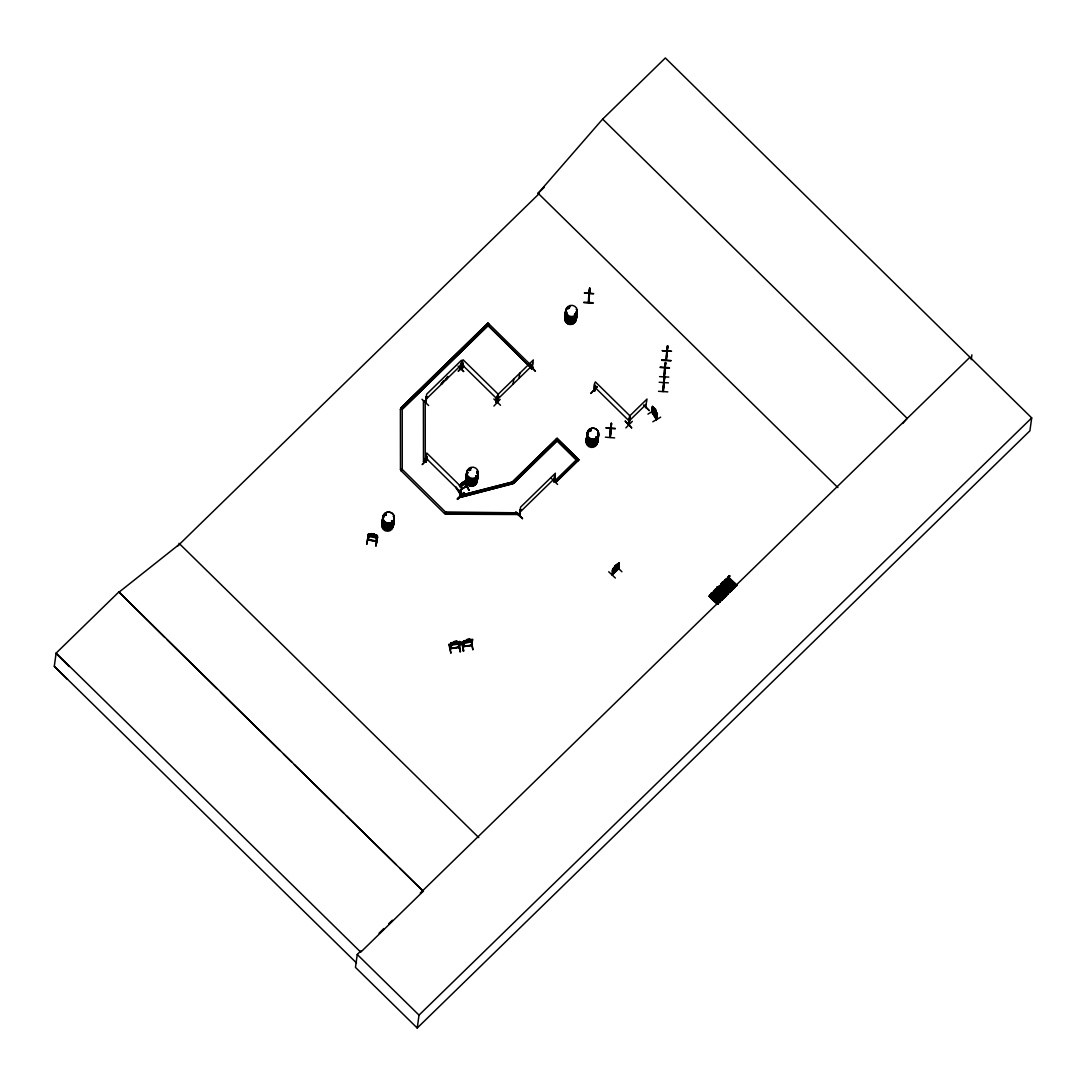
<?xml version="1.0" encoding="UTF-8"?>
<svg xmlns="http://www.w3.org/2000/svg" width="1086" height="1086" viewBox="0 0 1086 1086"><rect width="100%" height="100%" fill="white"/><g stroke="black" fill="none" stroke-linecap="round" stroke-linejoin="round"><path stroke-width="1.5" d="M666.519 356.289L667.266 347.411L667.021 349.013M589.06 295.636L588.951 296.926L589.196 293.668M610.468 431.576L610.495 430.599M663.614 385.679L663.641 384.715M664.673 369.932L664.646 370.896L665.039 368.113M589.576 288.048L588.707 298.243M611.146 423.078L610.441 429.364M664.347 377.914L664.279 377.195L664.347 377.982M665.392 363.131L665.324 362.412L664.605 368.005M667.306 347.289L666.967 350.466M662.297 350.724L671.528 351.28L662.311 350.656M589.182 293.111L589.467 289.636M610.902 424.789L610.753 428.142M664.103 380.046L664.17 378.77M665.134 365.263L665.216 364M606.042 428.074L615.26 428.834M661.713 359.846L670.944 360.498M666.085 359.941L666.763 350.927L666.94 354.593M667.13 351.769L667.768 346.067L666.112 359.751M668.406 382.856L659.175 382.272M664.822 368.208L665.691 362.778L664.035 376.842L665.134 370.788L664.754 371.575M661.686 360.321L670.917 360.905M593.078 302.722L583.834 302.193M588.313 302.288L588.924 293.464M588.748 302.139L589.956 288.414L589.576 289.202M605.404 437.183L614.622 437.902M610.264 437.169L610.508 428.305M610.631 431.441L610.576 432.255M610.821 429.146L611.513 423.445L610.183 437.441L610.956 431.468M658.537 391.299L667.781 391.883M668.813 377.1L659.569 376.625M660.207 367.489L669.438 368.168M663.56 382.788L662.989 391.625L664.089 382.177M663.505 387.403L664.279 377.195L663.587 383.317M664.551 372.62L665.08 364.109M663.777 385.544L663.722 386.358M662.989 391.313L664.659 377.561L664.279 378.349M593.024 303.306L583.806 302.655M610.766 428.698L610.264 436.653M664.904 370.027L664.795 371.29M663.872 384.811L663.424 387.77M425.345 461.306L426.282 461.984L426.92 456.758C420.906 461.523 430.124 462.704 423.472 461.577L423.404 401.114L425.21 401.128L425.291 461.428L423.472 461.577M461.686 368.303C465.46 355.651 459.622 368.982 462.31 368.656M463.233 363.457C462.093 375.417 461.319 363.674 463.07 359.737L497.985 394.014L496.831 402.322M460.043 495.08L460.613 495.637L459.867 494.985M496.017 402.105C497.605 385.91 497.524 408.227 496.207 401.494M628.794 423.811L628.97 424.762L630.274 416.169L595.359 381.892C592.114 387.607 595.033 397.042 595.522 385.611L594.694 385.258L595.522 385.611M594.137 390.132L594.612 390.892M628.767 424.694C631.319 403.015 628.685 431.291 628.522 423.893M664.876 367.163L665.053 365.181M663.831 381.946L664.008 379.964M610.753 426.377L611.011 424.789M385.001 514.343L385.381 515.28L386.154 514.818M391.503 521.185L392.168 520.886M476.252 476.374L475.6 475.736L476.279 476.428M476.415 475.953L475.682 475.872M569.132 307.867L568.345 307.311L568.222 308.397M569.335 307.908L568.277 308.777L567.964 307.555M574.453 314.261L575.213 313.84L575.213 314.696M574.765 314.003L575.091 314.75L574.643 313.922M574.562 314.465L575.213 314.058M589.426 430.3L590.322 431.169M590.255 431.183L590.594 430.382L590.635 431.237M595.82 437.142C597.544 435.649 596.01 439.015 596.187 436.83M67.454 679.374L54.3 666.275L56.133 653.107L118.849 591.965L423.404 891.402L399.689 868.121M164.8 637.523L118.849 591.965M366.756 544.208L368.263 535.303M368.154 535.792L368.412 533.986L377.371 535.574L376.679 541.547L367.774 539.837M368.507 540L367.57 539.946L368.507 534.013M368.48 540.19L369.267 534.638L368.385 534.801L369.267 534.638M371.521 533.66L371.331 535.724L374.127 536.212L374.507 534.176L371.521 533.66L374.507 534.176M372.104 533.891L373.896 534.203M375.878 541.262L376.543 535.914L377.358 536.063L376.543 535.914M375.851 541.452L376.747 541.004L367.76 540.027M375.987 545.837L377.534 536.837L375.932 545.742M367.828 539.579L376.666 541.032M377.276 535.561L377.141 537.271L376.041 537.801M401.019 470.672L444.649 513.678L445.939 512.28L517.425 512.782L445.912 512.443L402.295 469.437L401.005 470.835L402.268 469.6L402.214 409.137L400.395 409.286L402.187 409.286L489.243 324.429L402.187 409.286L400.938 407.874L487.994 323.017L532.914 367.122L531.624 368.521L488.008 325.501L531.651 368.358L532.914 367.122M400.938 407.874L487.994 323.017M400.476 469.586L402.295 469.437L400.476 469.586L400.408 409.123M421.979 399.268L428.644 405.512M426.594 396.499L426.174 401.901L425.522 402.472L426.594 396.499L425.223 402.309L426.174 401.82M460.328 368.439C458.659 370.693 463.328 363.226 461.496 360.226L426.676 394.164L425.454 402.539L425.888 401.589M360.891 950.942L357.253 954.485L355.475 967.395L417.228 1028.021L1029.908 430.816L1031.7 417.906L665.351 57.979L602.635 119.107L538.113 193.281L538.819 193.987L177.317 546.367M426.051 462.215L426.92 456.758M458.496 371.168L463.939 365.914L458.156 370.95M460.831 363.131L459.69 369.172M458.116 366.104L463.681 371.439M445.925 514.207L517.452 514.384L445.925 514.207L445.939 512.28L444.649 513.678M457.287 498.936L464.089 492.935L457.6 499.343M459.622 490.356L458.631 490.763M459.745 495.216L460.328 495.922L459.663 495.012M460.274 495.718L460.654 489.881L459.772 495.65L512.28 482.143L557.091 438.31L578.919 459.731L555.856 482.347L554.607 480.935L555.856 482.347M464.116 484.437L464.686 481.288L462.066 482.768L460.586 485.551L464.197 483.827L465.718 481.342L464.455 481.912M512.768 483.677L460.233 497.361L512.768 483.677L512.293 481.98L557.091 438.31M460.369 495.908L461.686 487.329L426.771 453.038L425.658 461.088M461.713 485.89L462.147 482.741M462.568 482.578L464.102 481.641M461.075 494.7L456.134 487.112M464.604 481.926L464.632 481.207M463.749 492.487L457.342 499.085L464.102 492.949M466.328 481.397L465.527 486.609L466.491 486.447L465.704 486.881L467.048 480.962L466.532 486.474L460.817 489.813M459.378 485.184L467.143 480.596L466.328 486.134L460.64 489.542M467.007 480.569L466.03 483.406L459.989 487.071M469.043 489.99L464.876 483.541L468.989 489.949M449.305 644.202L450.907 653.215L448.898 644.351M458.604 644.093L451.559 645.125C449.821 645.084 450.527 642.369 451.98 642.573M450.961 642.953L450.161 648.912L451.152 648.247M450.323 648.736L459.31 647.256M451.749 643.292L450.921 643.428L451.749 643.292L451.016 648.641M454.07 641.622L453.785 643.659L456.568 643.211L456.962 641.134L453.962 641.622L452.292 643.889L458.075 642.966L458.238 641.785L456.88 641.867M458.238 647.12C458.618 649.699 461.808 641.514 459.025 642.125L458.387 647.623M459.731 641.541L458.523 644.093M493.858 398.983L500.497 405.254M458.971 642.736L460.097 651.641M462.161 642.138L463.695 651.166L461.686 642.301M496.248 401.739L496.655 402.431M496.18 401.684L496.954 396.58M462.921 646.36L472.043 645.451M471.256 645.613L472.614 639.464L463.641 640.903C462.12 645.505 469.261 641.527 471.378 642.043L472.396 641.256M463.803 646.591L462.989 646.903L463.736 640.889M463.179 646.74L472.003 645.301M497.755 401.223L497.144 401.942L498.447 396.241L497.822 401.155M497.361 402.295L498.528 393.906L533.348 359.955L531.746 368.846M464.523 641.242L463.708 641.364L464.523 641.242L463.817 646.632M498.447 396.241L497.985 401.481M464.577 641.554L463.939 646.197M463.233 651.233L462.093 642.152M466.844 639.573L466.573 641.595L469.356 641.147C471.976 636.925 462.568 641.066 469.763 639.179M466.871 639.668L465.079 641.84L470.849 640.916L471.025 639.722L469.641 639.111M417.228 1028.021L419.02 1015.125L1031.7 417.906M472.301 641.269L472.519 639.491L471.718 639.491M472.817 649.699L471.27 640.672L472.885 649.591M513.054 384.213L513.773 379.041M519.04 378.376L519.76 373.204M460.233 497.361L459.785 495.501L512.293 481.98L512.741 483.84M528.909 364.747L535.439 371.276L531.38 366.674M513.542 483.392L557.104 440.794L513.542 483.392L512.293 481.98M531.312 368.683L531.869 365.113M531.543 368.901L532.683 362.873M531.991 367.855L531.38 368.616L532.452 364.529M515.959 512.09L522.447 518.66M519.665 514.452L519.407 515.524L520.493 509.483L519.217 514.9M520.004 514.995L519.189 515.226L520.493 509.483M550.955 477.989L557.58 484.41M553.819 481.885L554.376 476.917C556.29 474.406 552.462 484.207 553.901 481.084M554.349 481.329L555.394 473.197L520.574 507.135L519.542 515.226M589.236 294.184L589.684 288.061M589.006 295.066L589.956 288.414M588.761 301.691L589.386 296.437M576.354 459.88L554.593 481.098M597.286 386.928L590.784 393.444L596.933 386.697M610.576 430.097L611.513 423.445M609.816 437.264L610.631 431.875M625.889 427.87L632.337 421.341M629.025 418.952C630.572 417.581 626.812 425.603 629.147 424.287M613.454 568.222C627.179 556.303 608.622 569.512 612.952 571.969L618.626 565.792M612.816 569.2L612.07 574.413M614.717 568.032L612.993 569.797L612.3 574.779M617.798 565.236L613.346 568.996L612.708 574.1M612.857 574.521L613.821 568.087L614.92 566.824M615.07 566.254L614.852 566.878M615.341 565.344L621.898 571.765M616.984 564.788L616.481 567.53L613.536 570.476L615.043 568.331L613.807 568.942L615.531 567.72M617.853 569.078L619.156 563.349L618.762 568.48M618.029 569.186L619.101 562.928L618.436 568.507L612.042 574.738L618.423 568.317M645.532 407.684L647.012 399.051L629.595 416.033L628.414 424.11M647.948 414.146L655.74 409.313M643.835 405.187L649.292 410.63L643.984 405.119M657.152 415.639L656.392 415.368C650.908 414.037 653.31 398.06 651.763 412.083L656.609 419.59L657.397 413.929L652.482 406.408M656.501 418.517L656.881 419.427L652.062 411.784L652.781 406.626L652.523 412.3M652.523 412.191L652.781 406.626M653.826 411.336L654.301 408.024L655.903 410.549L655.32 413.685M652.822 421.762L660.668 417.146M654.491 408.92L655.482 410.223M654.206 408.648L653.338 407.752L653.908 410.712L656.283 413.834L655.822 410.589M656.826 413.644C658.211 413.169 655.374 416.956 656.039 418.857M657.098 413.481L656.514 418.68M656.555 419.508L656.854 412.816M666.628 351.294L667.496 345.715L667.374 346.42M666.872 352.719L667.768 346.067M664.754 369.416L665.691 362.778M666.6 359.181L667.266 354.09M665.134 370.788L664.442 376.774M663.709 384.2L664.659 377.561M664.089 385.571L663.397 391.272M711.113 593.241L710.855 594.802C709.185 596.051 711.574 592.997 710.298 595.264M710.19 595.467L710.801 594.327L719.299 602.621M711.479 594.015C709.457 594.001 719.203 599.16 719.991 601.929M712.348 592.725L711.086 593.485M712.538 595.291L710.583 597.096M721.986 600.042L713.638 591.992C710.04 593.743 722.285 596.974 721.851 600.151M713.923 591.558L714.629 589.902M714.466 593.295L716.421 591.544M715.362 590.255L723.71 598.305M710.488 596.404L715.24 590.16M724.376 597.734L715.701 588.721M724.946 597.151L716.339 589.128L714.303 592.861L715.185 590.39M717.914 586.603C718.756 593.92 711.303 577.616 726.059 596.038M715.755 602.268L717.914 600.124M717.547 590.295L719.502 588.544M726.792 595.304L718.321 587.146L726.52 595.576M719.434 585.87L717.683 586.969M716.964 603.477L719.122 601.332M719.584 586.196L728 594.191M728.149 594.028L719.964 585.598L728.421 593.77M721.335 584.268L720.629 585.3L721.226 584.159L729.724 592.454M722.149 582.598L720.941 584.96L721.226 584.159M721.28 584.635L721.416 583.236M719.475 598.685L721.62 596.54M721.756 583.956L730.416 591.761M722.244 582.327L723.398 582.15L720.914 586.236L720.737 584.499L721.416 585.354M720.683 599.852L722.842 597.667M722.964 585.123L720.982 587.146L723.127 585.001M724.769 579.965L723.982 582.028L724.688 580.996M722.557 595.685L724.715 593.499M725.081 580.779L733.647 588.598M725.272 580.562L733.783 588.49M723.765 596.852L725.923 594.707M726.33 581.852L724.362 583.657M736.349 586.006C735.127 581.105 724.919 578.2 727.959 577.806M728.041 578.906L727.932 576.978L727.484 577.928M726.195 592.101L728.339 589.956M727.769 580.481L729.751 578.553M728.38 577.508L736.77 585.585L729.466 578.824M727.403 593.268L729.561 591.123M729.534 588.87L731.692 586.725M730.756 590.037L732.901 587.893M732.806 585.653L734.964 583.508M734.014 586.861L736.172 584.675M902.778 423.499L907.258 418.164M969.934 357.267L420.268 893.059M971.223 359.67L971.889 354.864M369.091 536.606L376.109 537.841M369.498 533.959L376.435 535.276M371.412 534.393L370 534.285L369.837 535.466L375.62 536.484L375.783 535.289L374.426 534.814M377.371 535.574L376.394 535.289M375.919 545.851L377.534 536.837M725.706 581.539L728.57 577.155L737.041 585.313M727.539 579.788L729.602 576.49L727.634 579.87L727.851 577.711M651.817 411.757L652.17 412.395M652.51 412.476L652.197 411.811M710.108 594.992L710.583 596.485M721.294 600.734L712.878 592.739L713.244 592.128M716.936 588.612L717.615 587.431L717.004 588.544M723.928 581.553L733.036 589.223L724.579 580.888L723.982 582.028M724.783 580.168L725.855 578.987M735.317 587.051C734.109 583.711 724.756 579.666 726.792 578.947M729.928 575.607L729.602 576.49M717.262 601.101L717.276 602.431L717.927 601.264M724.729 594.666C722.068 594.056 725.285 597.3 724.729 594.639M391.503 520.927L392.25 520.628M468.921 469.369L469.016 470.496L470.265 469.939M468.935 469.817L469.641 470.265L470.007 469.369M567.639 307.691L568.738 307.08L569.403 307.935M590.675 430.993L589.277 431.346M719.258 602.662L710.38 594.585M714.982 591.558L714.9 590.703M721.172 584.865L721.606 585.082M724.511 581.363L724.824 581.96M724.824 581.58L724.077 581.281M727.769 578.173L727.892 578.349M710.746 594.707L711.262 595.345M618.477 565.792L617.812 567.014M618.138 566.01L618.939 564.693M450.147 648.532L459.229 647.134L450.31 648.288M664.646 367.652L664.035 376.53M717.561 588.354L717.384 589.861L719.502 586.073M715.62 588.951L714.602 589.983M618.626 568.833L612.287 574.861M714.099 590.96L722.977 599.038L714.52 590.703M443.468 381.376L441.69 383.996L443.631 380.507M447.704 377.249L445.925 379.856L447.337 376.883M442.857 382.408L443.984 380.86M445.029 380.019L446.821 378.444M447.093 378.281C448.599 376.516 446.047 379.503 447.866 376.38M712.552 593.105L712.973 592.318L721.715 600.314M716.258 589.481L716.692 588.693M731.367 590.92L723.127 582.53L731.733 590.553M386.087 514.954L385.014 514.791M386.168 515.334L386.087 514.343M568.195 308.397L569.05 308.18M470.333 469.519L469.233 468.894L468.595 469.966M469.03 469.233L469.071 470.116M470.021 469.98L469.328 470.197M589.277 430.205L589.236 431.413M595.97 441.323L595.983 441.255A5.851 5.715 7.9 0 0 597.612 433.626A5.769 5.634 7.9 0 1 595.888 440.943L596.01 441.065A5.851 5.715 7.9 0 1 588.096 440.047A5.851 5.715 7.9 0 1 588.422 432.323A5.769 5.634 7.9 0 0 588.164 439.911A5.769 5.634 7.9 0 0 595.888 440.943L596.01 440.997A5.851 5.715 7.9 0 0 597.626 433.545M596.2 441.445L595.318 441.445M465.962 483.419L466.912 482.293M613.237 569.376C610.346 572.58 620.581 562.222 618.219 564.544M718.267 603.667C707.882 591.951 705.371 594.341 717.574 604.359M713.638 591.992L713.054 592.549L721.525 600.504M720.004 585.788L728.706 593.499L720.317 585.49L717.289 589.766L717.222 588.408M727.987 577.969L736.579 585.775M728.258 576.707L729.127 575.811M709.185 596.336L709.905 595.63M715.986 589.712L716.719 588.979L725.068 597.042M716.679 589.019L716.136 589.535L718.403 587.282M722.977 582.91C724.023 580.073 728.815 590.852 731.597 590.689M515.592 512.538L522.529 518.592L515.918 512.144M608.73 571.779L615.368 578.037M614.69 568.25L616.672 566.281L614.717 568.222M711.52 593.784L709.334 596.146L717.805 604.128M716.339 589.128L724.796 597.314M718.321 587.146L726.656 595.413M719.76 585.978L721.946 583.616M725.299 580.345L723.276 582.598M728.53 577.385L726.385 579.53L734.774 587.567M714.208 592.78L715.647 591.354M426.825 396.729L426.011 397.082M463.586 371.534L459.527 366.946M427.26 458.916L422.183 464.591L427.612 459.147M498.678 396.471L497.863 396.824M497.388 402.105L498.053 401.372M493.913 406.055L500.13 399.376M460.654 489.881L461.021 490.682M520.723 509.701L519.909 510.053M554.729 476.116L554.376 476.917M544.14 187.403L538.018 193.362L538.737 194.068M448.219 376.733L446.821 378.634M425.956 399.336L460.776 365.385M497.809 399.064L532.629 365.127M519.855 512.307L554.674 478.356M555.883 482.184L578.919 459.731M628.875 421.192L646.292 404.223M617.147 564.218L614.934 566.24L614.527 569.431L617.228 566.783L615.925 567.449M613.346 568.996L612.993 569.797M619.387 563.566L618.572 563.919M379.068 933.227L383.915 928.503M388.761 923.765L392.399 920.222M423.459 891.022L360.742 952.15L56.133 653.107M728.679 576.055L729.181 575.607M722.054 582.503L722.747 582.001M724.837 580.996L733.362 588.911M721.742 584.037L730.104 592.087L721.783 583.779M723.67 582.218L732.059 590.227M721.62 584.173L729.955 592.223M714.778 590.811L723.29 598.725M616.699 566.064L617.73 565.222M616.916 564.883L617.961 564.041L617.567 566.417L613.468 570.489M118.795 592.345L179.733 544.018M458.509 643.984L459.609 643.319M731.57 588.924L731.407 587.662L730.892 588.924M720.819 597.544L720.995 598.807L721.498 597.531M385.231 514.112L386.019 514.452M589.236 430.178L590.309 430.042M726.548 579.408L735.005 587.363L726.317 578.974M716.136 589.522L724.606 597.504M711.221 594.3L719.57 602.35M709.497 596.038L717.995 603.938L709.362 595.929M459.283 647.31L459.826 641.514L451.966 642.654M455.767 487.329L460.681 495.026M618.409 563.417L619.169 562.996M460.369 484.492L467.061 480.65M461.862 484.763L464.265 483.311M652.659 409.517L657.098 415.544M466.505 481.668L467.211 481.234M468.935 490.071L465.27 483.392M445.545 379.353L446.55 378.797M442.586 382.761L443.02 381.987M442.586 382.584L440.794 384.145M731.584 588.884L730.892 588.884M720.805 597.571L721.498 597.571M385.096 513.95L386.317 514.275M385.964 515.402L384.96 515.266M463.016 646.496L471.976 645.043M464.754 640.604L463.641 640.903M454.084 641.717L456.867 641.269M453.948 642.464L456.744 642.016M466.736 640.414L469.519 639.966M459.894 642.301L459.025 642.125M460.518 651.668L458.55 642.722L460.03 651.763M717.262 601.128L718.036 601.44M613.21 570.802L612.504 570.965M594.205 390.2L594.884 390.784M660.247 367.014L669.465 367.692M610.861 426.336L610.386 433.667M606.069 427.694L615.287 428.373M727.864 590.947L728.367 592.087L727.213 591.748M368.385 535.344L366.81 544.249M469.043 470.414L469.247 470.51A5.769 5.634 7.9 0 1 470.645 470.021M450.622 644.663L451.654 645.193M462.052 368.045L462.514 368.33M734.828 584.539C736.023 587.146 732.086 584.282 734.964 584.675M734.625 587.743L726.235 579.585L724.281 582.965L724.213 581.607L724.362 583.06M725.109 580.684L733.498 588.775M723.317 582.327L731.788 590.499M719.787 585.761L728.285 593.92M717.86 587.784L726.371 595.725M717.602 587.702L726.1 595.997M715.063 590.322L723.575 598.413M715.05 590.499L723.439 598.576M719.855 602.038L711.357 593.947L719.719 602.201M602.635 119.107L907.217 418.395M538.113 193.281L837.89 487.573M594.639 387.064L629.554 421.341M557.077 438.472L578.892 459.894M462.351 364.91L497.279 399.186M426.051 458.211L460.966 492.487M179.014 543.312L478.79 837.618M167.217 639.898L216.861 688.633M220.499 692.189L279.821 750.44M283.46 754.01L291.93 762.331M294.347 764.707L343.99 813.441M346.42 815.817L396.064 864.551M357.253 954.485L419.02 1015.125M54.3 666.275L356.507 962.956M56.078 653.473L69.233 666.573M652.129 412.422L656.514 419.576M654.139 409.028L655.645 411.377M653.976 410.209L655.482 412.571M652.333 408.051L652.7 409.558M517.438 512.619L517.425 514.547M477.134 472.681A5.769 5.634 7.9 0 1 472.152 481.125A5.769 5.634 7.9 0 1 467.143 472.641A5.851 5.715 7.9 0 0 472.166 481.112A5.851 5.715 7.9 0 0 477.216 472.559M467.292 471.012A5.851 5.715 7.9 0 0 472.369 479.618A5.769 5.634 7.9 0 0 477.365 471.025A5.851 5.715 7.9 0 1 472.356 479.7A5.851 5.715 7.9 0 1 467.279 471.093A5.769 5.634 7.9 0 0 472.383 479.455A5.851 5.715 7.9 0 0 477.419 471.066M468.283 469.804A5.769 5.634 7.9 0 1 470.876 468.365A5.851 5.715 7.9 0 0 468.215 469.831A5.851 5.715 7.9 0 1 470.835 468.446M469.22 470.428A5.851 5.715 7.9 0 1 470.632 469.858A5.769 5.634 7.9 0 0 469.288 470.347M477.161 472.451A5.769 5.634 7.9 0 1 472.179 480.881A5.769 5.634 7.9 0 1 467.17 472.396M477.338 471.256A5.769 5.634 7.9 0 1 472.342 479.7A5.769 5.634 7.9 0 1 467.347 471.215M468.256 470.048A5.769 5.634 7.9 0 1 470.835 468.595M477.528 475.166A5.729 5.606 7.9 0 1 471.989 482.198A5.729 5.606 7.9 0 1 466.451 475.111M467.021 473.767A5.729 5.606 7.9 0 1 467.93 472.614M477.487 475.383A5.729 5.606 7.9 0 1 471.962 482.415A5.729 5.606 7.9 0 1 466.423 475.329M466.994 473.971A5.729 5.606 7.9 0 1 467.903 472.817M477.243 478.003A5.851 5.715 7.9 0 1 470.835 485.13A5.851 5.715 7.9 0 1 466.518 476.578M477.351 476.686A5.769 5.634 7.9 0 1 471.786 483.759A5.769 5.634 7.9 0 1 466.206 476.632M477.378 479.333A5.769 5.634 7.9 0 1 470.129 484.75A5.769 5.634 7.9 0 1 466.613 476.455M477.148 481.03A5.769 5.634 7.9 0 1 466.586 482.333M466.016 480.976A5.769 5.634 7.9 0 1 466.586 476.7M465.894 482.075A5.729 5.606 7.9 0 1 466.451 477.826A5.742 5.62 7.9 0 0 465.867 482.157M477.446 476.51A5.851 5.715 7.9 0 1 471.813 483.677A5.851 5.715 7.9 0 1 466.152 476.455M477.378 476.442A5.769 5.634 7.9 0 1 471.813 483.514A5.769 5.634 7.9 0 1 466.233 476.387M477.433 476.578A5.851 5.715 7.9 0 1 471.039 483.704A5.851 5.715 7.9 0 1 466.722 475.152M383.168 517.411A5.851 5.715 7.9 0 1 384.105 516.23A5.769 5.634 7.9 0 0 383.249 517.37M393.404 516.23A5.769 5.634 7.9 0 1 391.734 523.669A5.769 5.634 7.9 0 1 383.996 522.637A5.769 5.634 7.9 0 1 384.335 515.022M393.824 518.782A5.769 5.634 7.9 0 1 388.259 525.855A5.769 5.634 7.9 0 1 382.679 518.728A5.851 5.715 7.9 0 0 388.245 526.018A5.851 5.715 7.9 0 0 393.879 518.918A5.851 5.715 7.9 0 1 388.245 526.018A5.769 5.634 7.9 0 1 382.639 518.972A5.851 5.715 7.9 0 0 388.231 526.099A5.769 5.634 7.9 0 0 393.784 519.027M384.132 516.447A5.769 5.634 7.9 0 0 383.222 517.615A5.851 5.715 7.9 0 1 384.091 516.312M393.594 520.14A5.729 5.606 7.9 0 1 387.322 527.117A5.729 5.606 7.9 0 1 383.1 518.741M384.295 514.805A5.851 5.715 7.9 0 0 383.969 522.529A5.851 5.715 7.9 0 0 391.802 523.574A5.851 5.715 7.9 0 0 393.499 516.04A5.769 5.634 7.9 0 1 388.462 524.429A5.769 5.634 7.9 0 1 383.453 515.945M393.621 523.113A5.769 5.634 7.9 0 1 386.372 528.529A5.769 5.634 7.9 0 1 382.856 520.248M393.254 522.841A5.769 5.634 7.9 0 1 386.942 529.873A5.769 5.634 7.9 0 1 382.693 521.429A5.851 5.715 7.9 0 0 386.915 530.022A5.769 5.634 7.9 0 0 393.227 523.085M392.467 522.855A5.729 5.606 7.9 0 1 387.512 531.23A5.729 5.606 7.9 0 1 382.53 522.8M393.716 522.963A5.851 5.715 7.9 0 1 386.372 528.448A5.851 5.715 7.9 0 1 382.801 520.045M393.648 522.882A5.769 5.634 7.9 0 1 386.399 528.298A5.769 5.634 7.9 0 1 382.883 520.004M393.566 520.357A5.729 5.606 7.9 0 1 387.295 527.334A5.729 5.606 7.9 0 1 383.073 518.945M597.762 432.079A5.769 5.634 7.9 0 1 592.78 440.522A5.769 5.634 7.9 0 1 587.784 432.038M588.693 430.87A5.769 5.634 7.9 0 1 591.273 429.418M597.734 432.323A5.769 5.634 7.9 0 1 592.752 440.753A5.769 5.634 7.9 0 1 587.743 432.269M588.666 431.101A5.769 5.634 7.9 0 1 591.246 429.662M597.816 432.201A5.851 5.715 7.9 0 1 592.766 440.753A5.851 5.715 7.9 0 1 587.689 432.147M588.612 430.966A5.851 5.715 7.9 0 1 591.232 429.499M598.115 435.106A5.769 5.634 7.9 0 1 591.055 441.988A5.769 5.634 7.9 0 1 588.463 432.527M597.952 436.314A5.769 5.634 7.9 0 1 592.386 443.387A5.769 5.634 7.9 0 1 586.807 436.26M587.377 434.902A5.769 5.634 7.9 0 1 588.3 433.735M595.915 441.16A5.851 5.715 7.9 0 1 588.083 440.115A5.851 5.715 7.9 0 1 588.422 432.391M597.748 437.739A5.769 5.634 7.9 0 1 591.436 444.771A5.769 5.634 7.9 0 1 587.187 436.328A5.851 5.715 7.9 0 0 591.436 444.758A5.851 5.715 7.9 0 0 597.843 437.644M597.789 440.387A5.769 5.634 7.9 0 1 590.526 445.803A5.769 5.634 7.9 0 1 587.01 437.522M597.748 440.631A5.769 5.634 7.9 0 1 590.499 446.047A5.851 5.715 7.9 0 1 586.929 437.631A5.851 5.715 7.9 0 0 590.499 445.966A5.851 5.715 7.9 0 0 597.857 440.468A5.851 5.715 7.9 0 1 590.485 446.034A5.769 5.634 7.9 0 1 586.983 437.753M597.381 440.359A5.769 5.634 7.9 0 1 591.069 447.391A5.769 5.634 7.9 0 1 586.82 438.948M597.924 436.436A5.756 5.634 7.9 0 1 592.372 443.495A5.756 5.634 7.9 0 1 586.807 436.382M587.377 435.024A5.756 5.634 7.9 0 1 588.286 433.871M597.789 437.509A5.769 5.634 7.9 0 1 591.463 444.527A5.769 5.634 7.9 0 1 587.214 436.097M577.182 312.035A5.769 5.634 7.9 0 1 571.928 317.628A5.769 5.634 7.9 0 1 565.738 312.958A5.769 5.634 7.9 0 1 569.919 306.551M576.978 310.569A5.769 5.634 7.9 0 0 576.408 309.211A5.851 5.715 7.9 0 1 577.046 310.637A5.851 5.715 7.9 0 0 576.449 309.32M577.141 312.266A5.769 5.634 7.9 0 1 571.888 317.872A5.769 5.634 7.9 0 1 565.697 313.202A5.769 5.634 7.9 0 1 569.879 306.781M577.236 312.184A5.851 5.715 7.9 0 1 571.915 317.859A5.851 5.715 7.9 0 1 565.63 313.121A5.851 5.715 7.9 0 1 569.879 306.551A5.851 5.715 7.9 0 0 565.63 313.121A5.851 5.715 7.9 0 0 571.915 317.791A5.851 5.715 7.9 0 0 577.25 312.116M566.132 310.623A5.851 5.715 7.9 0 0 570.449 319.175A5.769 5.634 7.9 0 0 576.747 312.239M566.213 310.582A5.769 5.634 7.9 0 0 570.476 319.026A5.769 5.634 7.9 0 0 576.788 311.994A5.851 5.715 7.9 0 1 570.449 319.175A5.769 5.634 7.9 0 1 566.186 310.827M575.987 312.008A5.729 5.606 7.9 0 1 571.032 320.384A5.729 5.606 7.9 0 1 566.064 311.954M575.96 312.211A5.729 5.606 7.9 0 1 571.005 320.601A5.729 5.606 7.9 0 1 566.037 312.171M564.991 316.067A5.851 5.715 7.9 0 0 570.652 323.289A5.851 5.715 7.9 0 0 576.286 316.121A5.769 5.634 7.9 0 1 570.666 323.139A5.769 5.634 7.9 0 1 565.073 315.999M565.575 314.696A5.851 5.715 7.9 0 1 566.498 313.515M576.381 314.872A5.769 5.634 7.9 0 1 569.335 321.755A5.769 5.634 7.9 0 1 566.729 312.293A5.851 5.715 7.9 0 0 566.349 319.881A5.851 5.715 7.9 0 0 574.182 320.927A5.851 5.715 7.9 0 0 575.892 313.392M565.657 314.641A5.769 5.634 7.9 0 1 566.566 313.487M576.191 316.297A5.769 5.634 7.9 0 1 570.625 323.37A5.769 5.634 7.9 0 1 565.046 316.243M565.616 314.886A5.769 5.634 7.9 0 1 566.539 313.718M565.494 316.012A5.729 5.606 7.9 0 0 569.729 324.402A5.742 5.62 7.9 0 0 576.001 317.492A5.729 5.606 7.9 0 1 569.729 324.402A5.742 5.62 7.9 0 1 565.48 316.094M584.485 292.989L593.703 293.695L584.485 292.976M610.631 430.667L610.522 431.956L610.726 430.694M555.828 439.545L577.63 461.129L555.828 439.545M625.251 421.164L631.631 427.857L625.251 421.164M616.862 565.344L614.662 567.381L616.78 565.439M618.11 565.901L613.088 570.802L618.192 565.969M460.057 485.17L459.514 485.863L460.057 485.17M369.186 536.498L368.276 535.71L369.172 536.593M468.473 476.686A5.729 5.606 7.9 0 0 478.057 474.215A5.729 5.606 7.9 0 0 471.025 467.319A5.729 5.606 7.9 0 0 468.473 476.686M466.464 483.433A5.729 5.606 7.9 0 0 477.161 480.677A5.742 5.62 7.9 0 1 466.437 483.514M384.539 521.579A5.783 5.647 7.9 0 0 394.191 519.094A5.783 5.647 7.9 0 0 387.118 512.13A5.783 5.647 7.9 0 0 384.539 521.579A5.729 5.606 7.9 0 0 394.137 519.189A5.729 5.606 7.9 0 0 387.105 512.293A5.729 5.606 7.9 0 0 384.553 521.66M386.915 530.022A5.851 5.715 7.9 0 0 393.322 522.909A5.851 5.715 7.9 0 1 386.915 530.104A5.769 5.634 7.9 0 1 382.652 521.674A5.851 5.715 7.9 0 0 386.915 530.104M588.87 437.658A5.769 5.634 7.9 0 0 598.508 435.174A5.769 5.634 7.9 0 0 591.436 428.237A5.769 5.634 7.9 0 0 588.87 437.658M588.856 437.767A5.756 5.634 7.9 0 0 598.481 435.282A5.756 5.634 7.9 0 0 591.422 428.359A5.756 5.634 7.9 0 0 588.856 437.767M567.516 314.872A5.729 5.606 7.9 0 0 577.1 312.415A5.729 5.606 7.9 0 0 570.069 305.505A5.729 5.606 7.9 0 0 567.516 314.872M574.168 320.709A5.769 5.634 7.9 0 0 575.838 313.27A5.851 5.715 7.9 0 1 574.195 320.845A5.851 5.715 7.9 0 1 566.363 319.8A5.851 5.715 7.9 0 1 566.702 312.089A5.769 5.634 7.9 0 0 566.43 319.678A5.769 5.634 7.9 0 0 574.168 320.709"/></g></svg>
